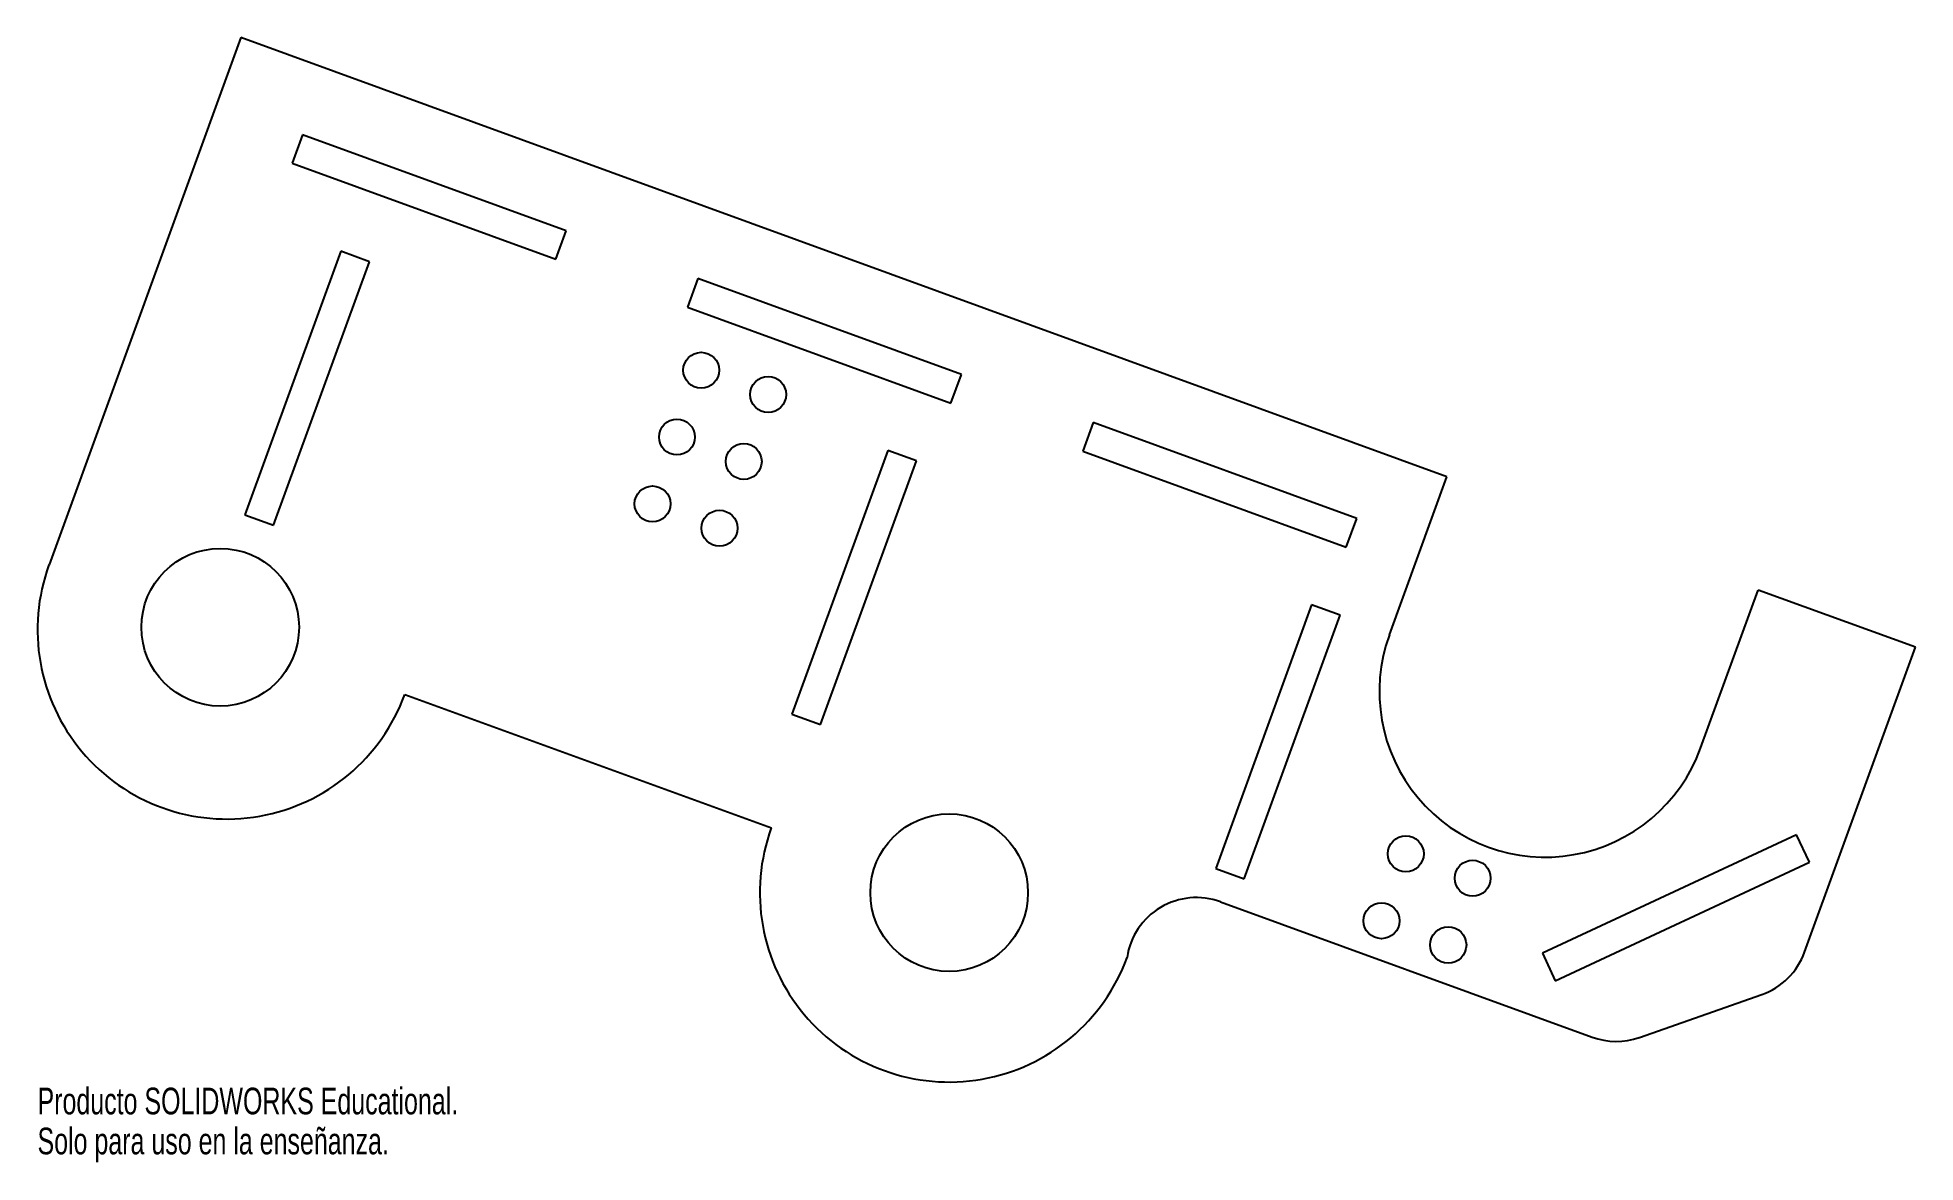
# Model space of a CAD drawing. Header units: inches. Extents: x -0.8 to 12.6, y -8.3 to -0.2.
import ezdxf

# ---------------------------------------------------------------- set-up
doc = ezdxf.new("R2010")
doc.units = ezdxf.units.IN
doc.header["$MEASUREMENT"] = 0
doc.styles.add('SLDTEXTSTYLE0', font='TXT', dxfattribs={"width": 0.7})

msp = doc.modelspace()

# ---------------------------------------------------------------- linework, layer by layer
at = {"color": 7, "linetype": 'Continuous', "lineweight": 25}
for p, q in [((0.658, -0.239), (-0.71, -3.998)), ((9.259, -3.37), (0.658, -0.239)), ((1.098, -0.932), (1.024, -1.135)), ((2.977, -1.616), (1.098, -0.932)), ((1.024, -1.135), (2.903, -1.819)), ((2.903, -1.819), (2.977, -1.616)), ((1.371, -1.763), (0.687, -3.642)), ((0.891, -3.716), (1.575, -1.837)), ((1.575, -1.837), (1.371, -1.763)), ((3.917, -1.958), (3.843, -2.161)), ((5.796, -2.642), (3.917, -1.958)), ((3.843, -2.161), (5.722, -2.845)), ((5.722, -2.845), (5.796, -2.642)), ((6.736, -2.984), (6.662, -3.187)), ((8.615, -3.668), (6.736, -2.984)), ((5.271, -3.182), (4.587, -5.062)), ((5.475, -3.256), (5.271, -3.182)), ((6.662, -3.187), (8.541, -3.871)), ((4.791, -5.136), (5.475, -3.256)), ((8.848, -4.497), (9.259, -3.37)), ((0.687, -3.642), (0.891, -3.716)), ((8.541, -3.871), (8.615, -3.668)), ((8.294, -4.282), (7.61, -6.162)), ((8.497, -4.356), (8.294, -4.282)), ((11.068, -5.305), (11.478, -4.178)), ((12.6, -4.586), (11.478, -4.178)), ((7.813, -6.236), (8.497, -4.356)), ((11.808, -6.76), (12.6, -4.586)), ((1.827, -4.922), (4.441, -5.873)), ((4.587, -5.062), (4.791, -5.136)), ((11.751, -5.922), (9.939, -6.767)), ((11.843, -6.118), (11.751, -5.922)), ((10.03, -6.964), (11.843, -6.118)), ((7.61, -6.162), (7.813, -6.236)), ((7.643, -6.4), (10.294, -7.365)), ((9.939, -6.767), (10.03, -6.964)), ((10.631, -7.367), (11.504, -7.06))]:
    msp.add_line(p, q, dxfattribs=at)
for centre, radius in [((3.941, -2.611), 0.128), ((4.418, -2.784), 0.128), ((3.768, -3.087), 0.128), ((4.244, -3.261), 0.128), ((3.594, -3.564), 0.128), ((4.071, -3.737), 0.128), ((0.511, -4.443), 0.562), ((5.709, -6.335), 0.562), ((8.965, -6.058), 0.128), ((9.442, -6.232), 0.128), ((8.792, -6.535), 0.128), ((9.268, -6.708), 0.129)]:
    msp.add_circle(centre, radius, dxfattribs=at)
for centre, radius, start, end in [((0.558, -4.46), 1.35, 160, 340), ((9.958, -4.901), 1.181, 160, 340), ((5.709, -6.335), 1.35, 160, 340), ((7.472, -6.87), 0.5, 70, 171.537), ((11.339, -6.589), 0.5, 289.345, 340), ((10.465, -6.895), 0.5, 250, 289.345)]:
    msp.add_arc(centre, radius, start, end, dxfattribs=at)

# ---------------------------------------------------------------- texts
at = {"color": 7, "linetype": 'Continuous', "char_height": 0.1903, "attachment_point": 1, "style": 'SLDTEXTSTYLE0'}
for s, insert in [('Producto SOLIDWORKS Educational.', (-0.792, -7.725)), ('Solo para uso en la enseñanza.', (-0.792, -8.01))]:
    msp.add_mtext(s, dxfattribs=dict(at, insert=insert))

doc.saveas('drawing.dxf')
